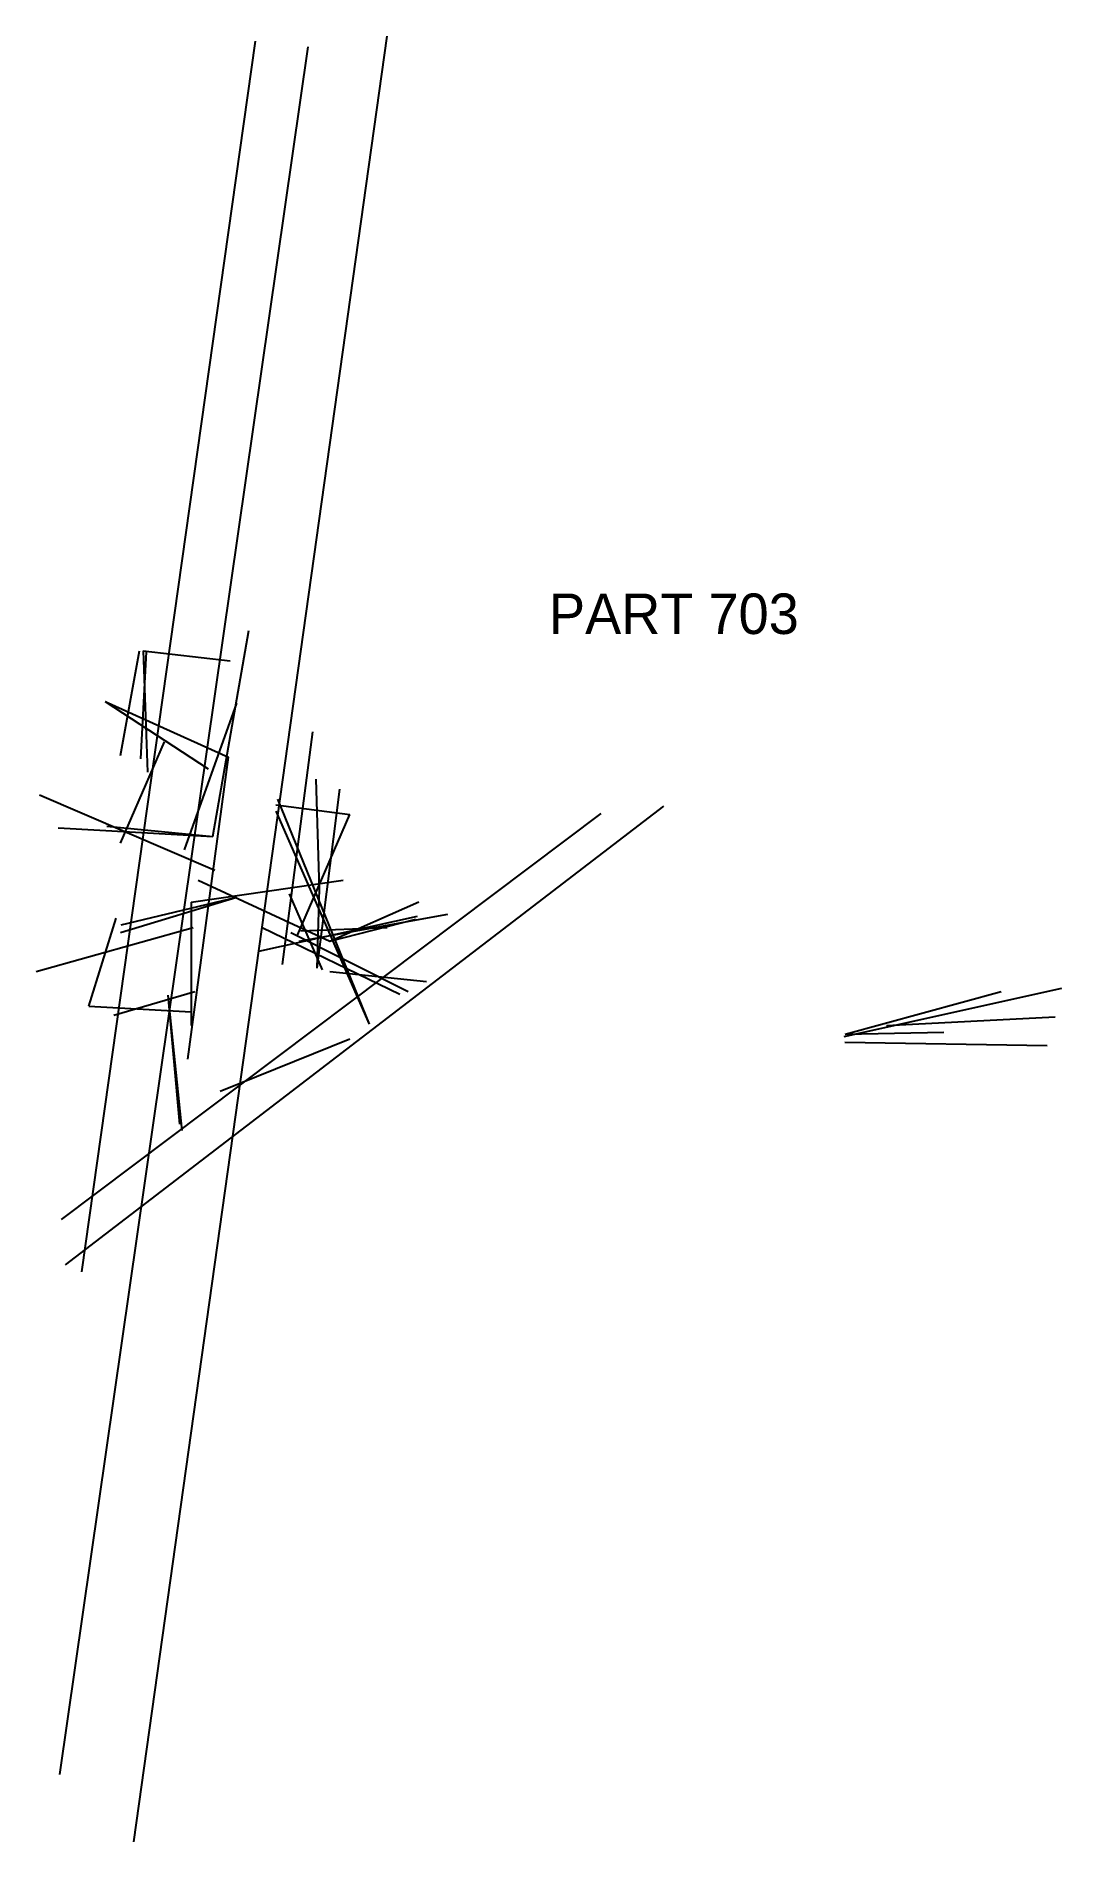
# Model space of a CAD drawing. Header units: millimetres. Extents: x 100 to 404, y 652 to 1187.
import ezdxf

# ---------------------------------------------------------------- set-up
doc = ezdxf.new("R2010")
doc.units = ezdxf.units.MM
doc.layers.add('ANNOTATIONS', color=3, linetype='Continuous')
doc.layers.add('GEOMETRY', color=7, linetype='Continuous')

msp = doc.modelspace()

# ---------------------------------------------------------------- linework, layer by layer
at = {"layer": 'GEOMETRY'}
for p, q in [((107, 672), (180.67, 1184)), ((113.5, 821), (165, 1185.67)), ((129, 652), (204, 1187.2)), ((152.33, 950), (163, 1011)), ((125, 974), (130.67, 1005)), ((131, 973), (132.67, 1004.67)), ((131.75, 1005), (133, 969)), ((131.75, 1005), (157.5, 1002)), ((120.5, 990), (157, 973.5)), ((120.5, 990), (151, 970)), ((144, 946), (159.5, 989.5)), ((173, 912), (182, 981)), ((125, 948), (138, 978)), ((145, 884), (157, 973.5)), ((184, 934.5), (183, 967)), ((183.33, 911), (190, 964)), ((101, 962.33), (153, 940)), ((108.67, 823), (286, 959)), ((171, 959.33), (193, 956.5)), ((171.5, 961), (198.67, 894.33)), ((107.5, 836.5), (267.5, 956.75)), ((121, 953), (152.33, 950)), ((171, 957.5), (198.67, 894.33)), ((177.5, 920.75), (193, 956.5)), ((106.5, 952.5), (152.33, 950)), ((146, 930.5), (191, 937)), ((148, 937), (187, 919)), ((125, 921.5), (159.5, 932)), ((125.25, 923.75), (159.5, 932)), ((175, 933), (184.75, 910.5)), ((183.33, 911), (184, 934.5)), ((146, 930.5), (146, 894)), ((166, 916), (213, 926.33)), ((178, 919), (222, 927)), ((187, 919), (213.4, 930.6)), ((100, 910), (146.5, 923)), ((115.67, 899.67), (123.75, 925.75)), ((167, 923), (207.75, 903.25)), ((175.5, 921.5), (210.25, 904)), ((178.5, 922), (204, 923)), ((187, 919), (212.5, 925.5)), ((187, 910), (215.67, 907)), ((339.5, 890.67), (404, 905)), ((115.67, 899.67), (146, 898)), ((123, 897), (147, 904)), ((139, 903), (142.5, 864.75)), ((139, 903), (143.2, 862.8)), ((339.8, 891.4), (386, 904)), ((352, 894), (402, 896.5)), ((154.5, 874.5), (193, 890)), ((339.67, 889), (399.67, 888)), ((339.8, 891.4), (369, 892))]:
    msp.add_line(p, q, dxfattribs=at)

# ---------------------------------------------------------------- texts
at = {"layer": 'ANNOTATIONS'}
msp.add_text('PART 703', height=12, dxfattribs=at).set_placement((252, 1010))

doc.saveas('drawing.dxf')
